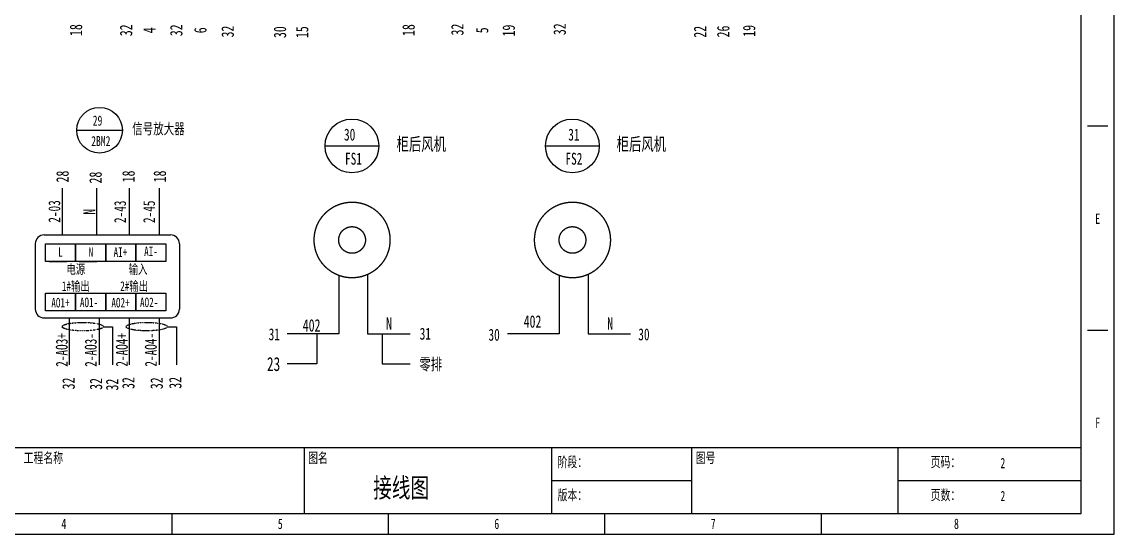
# Model space of a CAD drawing. Header units: millimetres. Extents: x 401220 to 2750366, y -101310 to 943175.
# Drawn here: x 1203839 to 1242890, y 442864 to 461177 of the extents above; entities that cross this region are included whole.
import ezdxf
from ezdxf.enums import TextEntityAlignment as Align

# ---------------------------------------------------------------- set-up
doc = ezdxf.new("R2010")
doc.units = ezdxf.units.MM
doc.linetypes.add('DASHDOT', pattern=[1, 0.5, -0.25, 0, -0.25])
doc.linetypes.add('常规', pattern=[20, 10, 0, 10])
doc.layers.add('E-LITE-EQPM', color=1, linetype='Continuous')
doc.styles.add('IDQSTYLE', font='NSimSun.ttf', dxfattribs={"width": 0.7})

msp = doc.modelspace()

# ---------------------------------------------------------------- linework, layer by layer
for p, q in [((1205799.87689, 457302.85948), (1207433.96357, 457302.85948)), ((1214680.94626, 456740.77815), (1216603.40118, 456740.77815)), ((1222560.52315, 456740.77815), (1224482.97808, 456740.77815)), ((1205290.37882, 453562.99494), (1205290.37882, 455233.68028)), ((1206515.3276, 453562.99494), (1206515.3276, 455233.68028)), ((1207687.39764, 453562.99494), (1207687.39764, 455233.68028)), ((1208761.077, 453562.99494), (1208761.077, 455233.68028)), ((1204637.34098, 453562.99494), (1209155.42749, 453562.99494)), ((1204811.01577, 452614.25024), (1205443.51224, 452614.25024)), ((1205884.69513, 452614.25024), (1206517.1916, 452614.25024)), ((1204637.34098, 450592.92194), (1209155.42749, 450592.92194)), ((1205540.03891, 448922.2366), (1205540.03891, 450592.92194)), ((1206613.71827, 448922.2366), (1206613.71827, 450592.92194)), ((1206755.10006, 450275.28352), (1207081.07992, 450275.28352)), ((1207081.07992, 450275.28352), (1207081.07992, 448922.2366)), ((1207687.39764, 448922.2366), (1207687.39764, 450592.92194)), ((1208761.077, 448922.2366), (1208761.077, 450592.92194)), ((1209039.35694, 450275.28352), (1209365.3368, 450275.28352)), ((1209365.3368, 450275.28352), (1209365.3368, 448922.2366)), ((1214388.11828, 450021.39941), (1214388.11828, 448947.02546)), ((1216722.77991, 450021.39941), (1216722.77991, 448947.02546)), ((1214388.11828, 448947.02546), (1213327.11255, 448947.02546)), ((1216722.77991, 448947.02546), (1217718.71325, 448947.02546))]:
    msp.add_line(p, q)
at = {"ltscale": 4}
for p, q in [((1241932.08671, 457456.40002), (1242669.06702, 457456.40002)), ((1241932.08671, 450160.29491), (1242669.06702, 450160.29491)), ((1181131.21077, 445959.50712), (1241710.99261, 445959.50712)), ((1213926.83476, 445959.50712), (1213926.83476, 443601.17011)), ((1222770.59853, 445959.50712), (1222770.59853, 443601.17011)), ((1227782.06467, 445959.50712), (1227782.06467, 443601.17011)), ((1235151.86782, 445959.50712), (1235151.86782, 443601.17011)), ((1222770.59853, 444780.33861), (1227782.06467, 444780.33861)), ((1235151.86782, 444780.33861), (1241710.99261, 444780.33861)), ((1209210.16075, 442864.1898), (1209210.16075, 443601.17011)), ((1216948.45405, 442864.1898), (1216948.45405, 443601.17011)), ((1224686.74735, 442864.1898), (1224686.74735, 443601.17011)), ((1232425.04065, 442864.1898), (1232425.04065, 443601.17011))]:
    msp.add_line(p, q, dxfattribs=at)
at = {"ltscale": 10}
for p, q in [((1204321.09275, 453246.74671), (1204321.09275, 450909.17018)), ((1209471.67573, 453246.74671), (1209471.67573, 450909.17018))]:
    msp.add_line(p, q, dxfattribs=at)
at = {"ltscale": 4}
for points in [[(1178256.98754, 442864.1898), (1242890.16112, 442864.1898), (1242890.16112, 486640.82047), (1178256.98754, 486640.82047)], [(1181131.21077, 443601.17011), (1241710.99261, 443601.17011), (1241710.99261, 485903.84016), (1181131.21077, 485903.84016)]]:
    msp.add_lwpolyline(points, close=True, dxfattribs=at)
for points in [[(1204689.73841, 453246.74671), (1205763.41778, 453246.74671), (1205763.41778, 452614.25024), (1204689.73841, 452614.25024)], [(1205763.41778, 453246.74671), (1206837.09714, 453246.74671), (1206837.09714, 452614.25024), (1205763.41778, 452614.25024)], [(1206837.09714, 453246.74671), (1207910.77651, 453246.74671), (1207910.77651, 452614.25024), (1206837.09714, 452614.25024)], [(1207910.77651, 453246.74671), (1208984.45587, 453246.74671), (1208984.45587, 452614.25024), (1207910.77651, 452614.25024)], [(1204689.73841, 451481.86742), (1205763.41778, 451481.86742), (1205763.41778, 450849.37095), (1204689.73841, 450849.37095)], [(1205763.41778, 451481.86742), (1206837.09714, 451481.86742), (1206837.09714, 450849.37095), (1205763.41778, 450849.37095)], [(1206837.09714, 451481.86742), (1207910.77651, 451481.86742), (1207910.77651, 450849.37095), (1206837.09714, 450849.37095)], [(1207910.77651, 451481.86742), (1208984.45587, 451481.86742), (1208984.45587, 450849.37095), (1207910.77651, 450849.37095)]]:
    msp.add_lwpolyline(points, close=True)
for centre, radius in [((1206616.92023, 457302.85948), 817.04334), ((1215642.17372, 456740.77815), 961.22746), ((1223521.75061, 456740.77815), 961.22746)]:
    msp.add_circle(centre, radius)
at = {"ltscale": 10}
for centre, start, end in [((1204637.34098, 453246.74671), 90, 180), ((1209155.42749, 453246.74671), 0, 90), ((1204637.34098, 450909.17018), 180, 270), ((1209155.42749, 450909.17018), 270, 0)]:
    msp.add_arc(centre, 316.24823, start, end, dxfattribs=at)
at = {"linetype": 'DASHDOT'}
for centre in [(1206019.1186, 450281.80191), (1208303.37548, 450281.80191)]:
    msp.add_ellipse(centre, major_axis=(736.67747, 0), ratio=0.2036025083, dxfattribs=at)
at = {"layer": 'E-LITE-EQPM', "color": 0, "linetype": '常规'}
for p, q in [((1215170.56047, 452111.71307), (1215170.49719, 450021.39941)), ((1216200.63179, 452134.05956), (1216200.63179, 450021.39941)), ((1223051.55008, 452111.18499), (1223050.07408, 450021.39941)), ((1224080.20868, 452134.05956), (1224080.20868, 450021.39941)), ((1215170.49719, 450021.39941), (1213327.11255, 450021.39941)), ((1216200.63179, 450021.39941), (1217718.71325, 450021.39941)), ((1223050.07408, 450021.39941), (1221206.68944, 450021.39941)), ((1224080.20868, 450021.39941), (1225598.29015, 450021.39941))]:
    msp.add_line(p, q, dxfattribs=at)
for centre, radius in [((1215645.4496, 453379.98918), 1354.2688), ((1223525.02649, 453379.98918), 1354.2688), ((1215645.4496, 453379.98918), 476.43314), ((1223525.02649, 453379.98918), 476.43314)]:
    msp.add_circle(centre, radius, dxfattribs=at)

# ---------------------------------------------------------------- texts
at = {"style": 'IDQSTYLE', "width": 0.7}
for s, height, p in [('18', 443.104155, (1205772.81502, 460882.74303)), ('32', 443.104155, (1207564.98125, 460874.57714)), ('4', 443.10416, (1208399.93693, 460874.57714)), ('32', 443.104155, (1209358.82633, 460874.57714)), ('6', 443.10416, (1210220.05044, 460874.57714)), ('32', 443.104155, (1211195.57305, 460829.78458)), ('30', 443.104155, (1213065.48158, 460808.47615)), ('15', 443.104155, (1213858.44374, 460808.47615)), ('18', 443.104155, (1217662.47341, 460883.3481)), ('32', 443.104155, (1219406.64624, 460901.26495)), ('5', 443.10416, (1220294.04883, 460874.57714)), ('19', 443.104155, (1221243.41154, 460866.44119)), ('32', 443.104155, (1223064.53917, 460911.96663)), ('22', 443.104155, (1228084.74157, 460822.96271)), ('26', 443.104155, (1228912.00481, 460832.57665)), ('19', 443.104155, (1229839.09573, 460855.15365)), ('28', 443.104155, (1205291.74283, 455646.88847)), ('28', 443.104155, (1206472.56494, 455611.28401)), ('18', 443.104155, (1207651.02243, 455651.49446)), ('18', 443.104155, (1208768.65271, 455651.49446)), ('32', 443.104155, (1205508.57353, 448249.63514)), ('32', 443.104155, (1206488.34722, 448233.5829)), ('32', 443.104155, (1207066.5734, 448209.5052)), ('32', 443.104155, (1207644.79957, 448265.68605)), ('32', 443.104155, (1208656.69538, 448257.66059)), ('32', 443.104155, (1209323.26089, 448273.71283))]:
    msp.add_text(s, height=height, rotation=90, dxfattribs=at).set_placement(p, align=Align.MIDDLE_CENTER)
for s, height, p in [('29', 361.717843, (1206545.52013, 457648.66686)), ('30', 425.550404, (1215558.1736, 457147.61036)), ('31', 425.550404, (1223575.77514, 457147.61036)), ('2BM2', 361.717843, (1206662.84108, 456914.74903)), ('FS1', 425.550404, (1215696.19825, 456284.17763)), ('FS2', 425.550404, (1223575.77514, 456284.17763)), ('402', 443.104155, (1222097.10443, 450465.50728)), ('402', 443.104155, (1214199.10935, 450328.3457)), ('N', 443.10416, (1216965.72857, 450389.61393)), ('N', 443.10416, (1224873.18197, 450389.61393)), ('31', 425.550404, (1212863.29315, 450009.18964)), ('31', 425.550404, (1218264.06791, 450028.93458)), ('30', 425.550404, (1220723.64718, 449992.32273)), ('30', 425.550404, (1226078.55312, 450006.7467)), ('23', 497.818624, (1212840.21297, 448945.08824)), ('零排', 425.550404, (1218456.6066, 448938.57552))]:
    msp.add_text(s, height=height, dxfattribs=at).set_placement(p, align=Align.MIDDLE_CENTER)
at = {"ltscale": 0.8, "style": 'IDQSTYLE', "width": 0.7}
for s, height, p in [('信号放大器', 392.97741, (1208722.8988, 457359.05798)), ('柜后风机', 462.326365, (1218119.79556, 456806.89403)), ('柜后风机', 462.326365, (1225986.26419, 456806.89403))]:
    msp.add_text(s, height=height, dxfattribs=at).set_placement(p, align=Align.MIDDLE_CENTER)
at = {"style": 'IDQSTYLE', "width": 0.7}
for s, height, rotation, p in [('2-03', 421.664313, 89.999998466, (1205210.32918, 454398.94345)), ('2-43', 421.664313, 89.999998466, (1207562.03176, 454387.26857)), ('2-45', 421.664313, 89.999998466, (1208599.18935, 454387.26857)), ('N', 421.66431, 89.999998466, (1206461.80096, 454387.26857)), ('L', 341.54809, 0.004710162, (1205217.25943, 452780.82062)), ('N', 341.54809, 0.004710162, (1206309.04365, 452780.82062)), ('AI+', 341.548093, 0.004710162, (1207363.04959, 452773.27021)), ('AI-', 341.548093, 0.004710162, (1208456.10106, 452803.5994)), ('电源', 341.548093, 0.004710162, (1205768.81797, 452165.45931)), ('输入', 341.548093, 0.004710162, (1207994.45473, 452165.45931)), ('1#输出', 341.548093, 0.004710162, (1205768.81797, 451562.03083)), ('2#输出', 341.548093, 0.004710162, (1207854.10248, 451562.03083)), ('AO1+', 341.548093, 0.004710162, (1205218.74803, 450967.54712)), ('AO1-', 341.548093, 0.004710162, (1206241.58852, 450979.64348)), ('AO2+', 341.548093, 0.004710162, (1207366.10675, 450967.54712)), ('AO2-', 341.548093, 0.004710162, (1208388.94725, 450979.64348)), ('2-AO3+', 421.664313, 89.999998466, (1205477.79113, 449448.50863)), ('2-AO3-', 421.664313, 89.999998466, (1206514.94872, 449448.50863)), ('2-AO4+', 421.664313, 89.999998466, (1207625.14986, 449453.76376)), ('2-AO4-', 421.664313, 89.999998466, (1208662.30745, 449453.76376))]:
    msp.add_text(s, height=height, rotation=rotation, dxfattribs=at).set_placement(p, align=Align.CENTER)
for s, p in [('E', (1242300.57687, 453845.19648)), ('F', (1242300.57687, 446549.09137)), ('4', (1205341.0141, 442937.88783)), ('5', (1213079.3074, 442937.88783)), ('6', (1220817.6007, 442937.88783)), ('7', (1228555.894, 442937.88783)), ('8', (1237252.26171, 442937.88783))]:
    msp.add_text(s, height=369.22714, dxfattribs=at).set_placement(p, align=Align.BOTTOM_CENTER)
for s, p in [('工程名称', (1203903.90249, 445296.22483)), ('图名', (1214074.23082, 445296.22483)), ('阶段：', (1222991.69263, 445148.82877)), ('图号', (1227929.46074, 445296.22483)), ('页码：', (1236331.03632, 445148.82877)), ('版本：', (1222991.69263, 443969.66027)), ('页数：', (1236331.03632, 443969.66027))]:
    msp.add_text(s, height=369.227138, dxfattribs=at).set_placement(p, align=Align.BOTTOM_LEFT)
for s, height, p in [('2', 369.22714, (1238910.46742, 445222.5268)), ('接线图', 697.83929, (1217400.09801, 444174.71462)), ('2', 369.22714, (1238910.46742, 444043.3583))]:
    msp.add_text(s, height=height, dxfattribs=at).set_placement(p, align=Align.CENTER)

doc.saveas('drawing.dxf')
